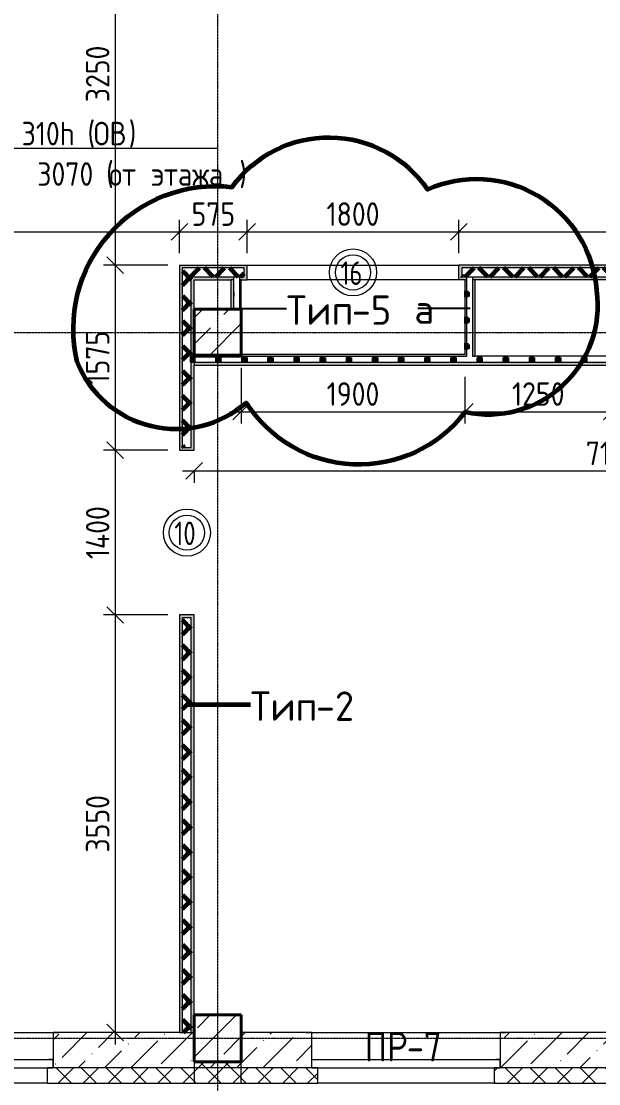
# Model space of a CAD drawing. Header units: millimetres. Extents: x -60946 to 138510, y -262288 to 24501.
# Drawn here: x -10862 to -5951, y -206008 to -196976 of the extents above; entities that cross this region are included whole.
import ezdxf

# ---------------------------------------------------------------- set-up
doc = ezdxf.new("R2010")
doc.units = ezdxf.units.MM
doc.linetypes.add('ADSK_Линия сетки', pattern=[25, 20, -2.5, 0, -2.5])
for name, color, linetype, lineweight in [('2)Тип-2', 3, 'Continuous', 60), ('2)Тип-5', 1, 'Continuous', 60), ('_ Окна', 7, 'Continuous', 18), ('Марки', 7, 'Continuous', 20), ('Марки дверей', 7, 'Continuous', 20), ('Несущие колонны', 7, 'Continuous', 18), ('Окна', 7, 'Continuous', 9), ('Оси', 7, 'Continuous', 9), ('Размеры', 7, 'Continuous', 9), ('Стены внутренние', 7, 'Continuous', 18), ('Стены наружные', 7, 'Continuous', 18), ('Стены штриховка', 7, 'Continuous', 9)]:
    doc.layers.add(name, color=color, linetype=linetype, lineweight=lineweight)
doc.styles.add('GOST Common_2', font='', dxfattribs={"width": 0.9, "height": 250})
doc.styles.add('GOST Common_3', font='', dxfattribs={"width": 0.9, "height": 200})
doc.styles.add('GOST Common_4', font='', dxfattribs={"height": 250})
doc.styles.add('GOST Common_B', font='', dxfattribs={"width": 0.8, "height": 200})
doc.styles.get('GOST Common_2').set_extended_font_data('GOST Common')
doc.styles.get('GOST Common_3').set_extended_font_data('GOST Common')
doc.styles.get('GOST Common_4').set_extended_font_data('GOST Common')
doc.styles.get('GOST Common_B').set_extended_font_data('GOST Common', bold=True)
doc.dimstyles.new('ADSK_Основной_2_0_2', dxfattribs={"dimscale": 304.8, "dimtxt": 201.142999, "dimasz": 0.463911, "dimexe": 0.328084, "dimexo": 0.328084, "dimgap": 0.164042, "dimtad": 1, "dimdec": 3, "dimrnd": 0.001, "dimdsep": 46, "dimtxsty": 'GOST Common_3', "dimblk1": 'OBLIQUE', "dimblk2": 'OBLIQUE', "dimsah": 1, "dimcen": 0.09, "dimdle": 0.328084, "dimazin": 2, "dimtfac": 1, "dimtdec": 4, "dimtix": 1, "dimtmove": 0, "dimatfit": 3, "dimfxl": 1, "dimtvp": 1, "dimtolj": 1, "dimtzin": 0, "dimlwd": 20, "dimlwe": 20, "dimarcsym": 2})
pattern_1 = [(45, (9.36, -198628.46), (-224.506, 224.506), []), (45, (233.87, -198628.46), (-224.506, 224.506), [396.875, -79.375, 3.353, -76.022])]
pattern_2 = [(45, (9.36, -198628.46), (-106.066, 106.066), []), (135, (9.36, -198628.46), (-106.066, -106.066), [])]
pattern_3 = [(0, (9.36, -198628.46), (111.125, 111.125), [55.562, -166.688]), (90, (37.14, -198656.24), (-111.125, 111.125), [55.562, -166.688])]

# ---------------------------------------------------------------- blocks, each defined once
blk = doc.blocks.new('ADSK_КолоннаЖБ_Прямоугольная - 400x400 мм-1807142-Кладочный план 4-го этажа')
at = {"layer": 'Несущие колонны', "lineweight": 40}
for p, q in [((-200, 200), (200, 200)), ((-200, -200), (-200, 200)), ((200, 200), (200, -200)), ((200, -200), (-200, -200))]:
    blk.add_line(p, q, dxfattribs=at)
blk = doc.blocks.new('ОКНО L03 _2СТ_RS - ОК-5_1600х2000h-3556607-Кладочный план 4-го этажа')
at = {"layer": '_ Окна'}
for p, q in [((-838.1, -79), (761.9, -79)), ((-838.1, -149), (-838.1, -79)), ((-838.1, -79), (-803.1, -79)), ((-818.1, -79), (-38.1, -79)), ((-38.1, -79), (741.9, -79)), ((761.9, -79), (726.9, -79)), ((761.9, -149), (761.9, -79)), ((-838.1, -149), (761.9, -149)), ((-838.1, -149), (-833.1, -149)), ((-818.1, -149), (-38.1, -149)), ((-38.1, -149), (741.9, -149)), ((761.9, -149), (756.9, -149))]:
    blk.add_line(p, q, dxfattribs=at)
at = {"layer": 'Окна'}
blk.add_line((-888.1, 150), (811.9, 150), dxfattribs=at)
blk = doc.blocks.new('_Oblique')
at = {"color": 0, "linetype": 'ByBlock', "lineweight": -2}
blk.add_line((-0.5, -0.5), (0.5, 0.5), dxfattribs=at)
blk = doc.blocks.new('*D6167')
at = {"layer": 'Defpoints', "color": 0, "transparency": 16777216}
for p in [(-13015.6, -198665.4), (-9515.6, -198765.3), (-9515.6, -199048.5)]:
    blk.add_point(p, dxfattribs=at)
at = {"layer": 'Размеры', "color": 0, "lineweight": 20, "transparency": 16777216}
for p, q in [((-9515.6, -198948.5), (-9515.6, -198665.3)), ((-13115.6, -198765.3), (-9415.6, -198765.3)), ((-13015.6, -198765.4), (-13015.6, -198865.3))]:
    blk.add_line(p, q, dxfattribs=at)
at = {"layer": 'Размеры', "color": 0, "lineweight": 20, "transparency": 16777216, "xscale": 141.4, "yscale": 141.4, "zscale": 141.4, "rotation": 180}
blk.add_blockref('_Oblique', (-13015.6, -198765.3), dxfattribs=at)
at = {"layer": 'Размеры', "color": 0, "lineweight": 20, "transparency": 16777216, "xscale": 141.4, "yscale": 141.4, "zscale": 141.4}
blk.add_blockref('_Oblique', (-9515.6, -198765.3), dxfattribs=at)
at = {"layer": 'Размеры', "color": 0, "lineweight": 9, "transparency": 16777216, "insert": (-11265.6, -198615.3), "char_height": 200, "width": 605.475, "attachment_point": 5, "style": 'GOST Common_3'}
blk.add_mtext('\\A1;3500', dxfattribs=at)
blk = doc.blocks.new('*D6168')
at = {"layer": 'Defpoints', "color": 0, "transparency": 16777216}
for p in [(-8940.6, -198765.3), (-9515.6, -199048.5), (-8940.6, -199048.5)]:
    blk.add_point(p, dxfattribs=at)
at = {"layer": 'Размеры', "color": 0, "lineweight": 20, "transparency": 16777216}
for p, q in [((-9515.6, -198948.5), (-9515.6, -198665.3)), ((-8940.6, -198948.5), (-8940.6, -198665.3)), ((-9615.6, -198765.3), (-8840.6, -198765.3))]:
    blk.add_line(p, q, dxfattribs=at)
at = {"layer": 'Размеры', "color": 0, "lineweight": 20, "transparency": 16777216, "xscale": 141.4, "yscale": 141.4, "zscale": 141.4, "rotation": 180}
blk.add_blockref('_Oblique', (-9515.6, -198765.3), dxfattribs=at)
at = {"layer": 'Размеры', "color": 0, "lineweight": 20, "transparency": 16777216, "xscale": 141.4, "yscale": 141.4, "zscale": 141.4}
blk.add_blockref('_Oblique', (-8940.6, -198765.3), dxfattribs=at)
at = {"layer": 'Размеры', "color": 0, "lineweight": 9, "transparency": 16777216, "insert": (-9228.1, -198615.3), "char_height": 200, "width": 454.106, "attachment_point": 5, "style": 'GOST Common_3'}
blk.add_mtext('\\A1;575', dxfattribs=at)
blk = doc.blocks.new('*D6169')
at = {"layer": 'Defpoints', "color": 0, "transparency": 16777216}
for p in [(-7140.6, -198765.3), (-8940.6, -199048.5), (-7140.6, -199048.5)]:
    blk.add_point(p, dxfattribs=at)
at = {"layer": 'Размеры', "color": 0, "lineweight": 20, "transparency": 16777216}
for p, q in [((-8940.6, -198948.5), (-8940.6, -198665.3)), ((-7140.6, -198948.5), (-7140.6, -198665.3)), ((-9040.6, -198765.3), (-7040.6, -198765.3))]:
    blk.add_line(p, q, dxfattribs=at)
at = {"layer": 'Размеры', "color": 0, "lineweight": 20, "transparency": 16777216, "xscale": 141.4, "yscale": 141.4, "zscale": 141.4, "rotation": 180}
blk.add_blockref('_Oblique', (-8940.6, -198765.3), dxfattribs=at)
at = {"layer": 'Размеры', "color": 0, "lineweight": 20, "transparency": 16777216, "xscale": 141.4, "yscale": 141.4, "zscale": 141.4}
blk.add_blockref('_Oblique', (-7140.6, -198765.3), dxfattribs=at)
at = {"layer": 'Размеры', "color": 0, "lineweight": 9, "transparency": 16777216, "insert": (-8040.6, -198615.3), "char_height": 200, "width": 560.473, "attachment_point": 5, "style": 'GOST Common_3'}
blk.add_mtext('\\A1;1800', dxfattribs=at)
blk = doc.blocks.new('*D6170')
at = {"layer": 'Defpoints', "color": 0, "transparency": 16777216}
for p in [(-2165.6, -198765.3), (-7140.6, -199048.5), (-2165.6, -199048.5)]:
    blk.add_point(p, dxfattribs=at)
at = {"layer": 'Размеры', "color": 0, "lineweight": 20, "transparency": 16777216}
for p, q in [((-7140.6, -198948.5), (-7140.6, -198665.3)), ((-2165.6, -198948.5), (-2165.6, -198665.3)), ((-7240.6, -198765.3), (-2065.6, -198765.3))]:
    blk.add_line(p, q, dxfattribs=at)
at = {"layer": 'Размеры', "color": 0, "lineweight": 20, "transparency": 16777216, "xscale": 141.4, "yscale": 141.4, "zscale": 141.4, "rotation": 180}
blk.add_blockref('_Oblique', (-7140.6, -198765.3), dxfattribs=at)
at = {"layer": 'Размеры', "color": 0, "lineweight": 20, "transparency": 16777216, "xscale": 141.4, "yscale": 141.4, "zscale": 141.4}
blk.add_blockref('_Oblique', (-2165.6, -198765.3), dxfattribs=at)
at = {"layer": 'Размеры', "color": 0, "lineweight": 9, "transparency": 16777216, "insert": (-4653.1, -198615.3), "char_height": 200, "width": 625.93, "attachment_point": 5, "style": 'GOST Common_3'}
blk.add_mtext('\\A1;4975', dxfattribs=at)
blk = doc.blocks.new('*D6192')
at = {"layer": 'Defpoints', "color": 0, "transparency": 16777216}
for p in [(-9765.6, -195798.5), (-10061.9, -199048.5), (-9515.6, -199048.5)]:
    blk.add_point(p, dxfattribs=at)
at = {"layer": 'Размеры', "color": 0, "lineweight": 20, "transparency": 16777216}
for p, q in [((-10061.9, -195698.5), (-10061.9, -199148.5)), ((-9865.6, -195798.5), (-10161.9, -195798.5)), ((-9615.6, -199048.5), (-10161.9, -199048.5))]:
    blk.add_line(p, q, dxfattribs=at)
at = {"layer": 'Размеры', "color": 0, "lineweight": 20, "transparency": 16777216, "xscale": 141.4, "yscale": 141.4, "zscale": 141.4}
for p, rotation in [((-10061.9, -195798.5), 90), ((-10061.9, -199048.5), 270)]:
    blk.add_blockref('_Oblique', p, dxfattribs=dict(at, rotation=rotation))
at = {"layer": 'Размеры', "color": 0, "lineweight": 9, "transparency": 16777216, "insert": (-10211.9, -197423.5), "char_height": 200, "width": 605.475, "attachment_point": 5, "rotation": 90, "style": 'GOST Common_3'}
blk.add_mtext('\\A1;3250', dxfattribs=at)
blk = doc.blocks.new('*D6193')
at = {"layer": 'Defpoints', "color": 0, "transparency": 16777216}
for p in [(-9515.6, -199048.5), (-10061.9, -200623.5), (-9515.6, -200623.5)]:
    blk.add_point(p, dxfattribs=at)
at = {"layer": 'Размеры', "color": 0, "lineweight": 20, "transparency": 16777216}
for p, q in [((-10061.9, -198948.5), (-10061.9, -200723.5)), ((-9615.6, -199048.5), (-10161.9, -199048.5)), ((-9615.6, -200623.5), (-10161.9, -200623.5))]:
    blk.add_line(p, q, dxfattribs=at)
at = {"layer": 'Размеры', "color": 0, "lineweight": 20, "transparency": 16777216, "xscale": 141.4, "yscale": 141.4, "zscale": 141.4}
for p, rotation in [((-10061.9, -199048.5), 90), ((-10061.9, -200623.5), 270)]:
    blk.add_blockref('_Oblique', p, dxfattribs=dict(at, rotation=rotation))
at = {"layer": 'Размеры', "color": 0, "lineweight": 9, "transparency": 16777216, "insert": (-10211.9, -199836), "char_height": 200, "width": 560.473, "attachment_point": 5, "rotation": 90, "style": 'GOST Common_3'}
blk.add_mtext('\\A1;1575', dxfattribs=at)
blk = doc.blocks.new('*D6194')
at = {"layer": 'Defpoints', "color": 0, "transparency": 16777216}
for p in [(-9515.6, -200623.5), (-10061.9, -202023.5), (-9515.6, -202023.5)]:
    blk.add_point(p, dxfattribs=at)
at = {"layer": 'Размеры', "color": 0, "lineweight": 20, "transparency": 16777216}
for p, q in [((-10061.9, -200523.5), (-10061.9, -202123.5)), ((-9615.6, -200623.5), (-10161.9, -200623.5)), ((-9615.6, -202023.5), (-10161.9, -202023.5))]:
    blk.add_line(p, q, dxfattribs=at)
at = {"layer": 'Размеры', "color": 0, "lineweight": 20, "transparency": 16777216, "xscale": 141.4, "yscale": 141.4, "zscale": 141.4}
for p, rotation in [((-10061.9, -200623.5), 90), ((-10061.9, -202023.5), 270)]:
    blk.add_blockref('_Oblique', p, dxfattribs=dict(at, rotation=rotation))
at = {"layer": 'Размеры', "color": 0, "lineweight": 9, "transparency": 16777216, "insert": (-10211.9, -201323.5), "char_height": 200, "width": 580.928, "attachment_point": 5, "rotation": 90, "style": 'GOST Common_3'}
blk.add_mtext('\\A1;1400', dxfattribs=at)
blk = doc.blocks.new('*D6195')
at = {"layer": 'Defpoints', "color": 0, "transparency": 16777216}
for p in [(-9515.6, -202023.5), (-10061.9, -205573.5), (-9962, -205573.5)]:
    blk.add_point(p, dxfattribs=at)
at = {"layer": 'Размеры', "color": 0, "lineweight": 20, "transparency": 16777216}
for p, q in [((-10061.9, -201923.5), (-10061.9, -205673.5)), ((-9615.6, -202023.5), (-10161.9, -202023.5)), ((-10062, -205573.5), (-10161.9, -205573.5))]:
    blk.add_line(p, q, dxfattribs=at)
at = {"layer": 'Размеры', "color": 0, "lineweight": 20, "transparency": 16777216, "xscale": 141.4, "yscale": 141.4, "zscale": 141.4}
for p, rotation in [((-10061.9, -202023.5), 90), ((-10061.9, -205573.5), 270)]:
    blk.add_blockref('_Oblique', p, dxfattribs=dict(at, rotation=rotation))
at = {"layer": 'Размеры', "color": 0, "lineweight": 9, "transparency": 16777216, "insert": (-10211.9, -203798.5), "char_height": 200, "width": 605.475, "attachment_point": 5, "rotation": 90, "style": 'GOST Common_3'}
blk.add_mtext('\\A1;3550', dxfattribs=at)
blk = doc.blocks.new('*D6201')
at = {"layer": 'Defpoints', "color": 0, "transparency": 16777216}
for p in [(-2290.6, -199898.5), (-9390.6, -200698.7), (-2290.6, -200798.7)]:
    blk.add_point(p, dxfattribs=at)
at = {"layer": 'Размеры', "color": 0, "lineweight": 20, "transparency": 16777216}
for p, q in [((-2290.6, -199998.5), (-2290.6, -200898.7)), ((-9490.6, -200798.7), (-2190.6, -200798.7)), ((-9390.6, -200798.7), (-9390.6, -200898.7))]:
    blk.add_line(p, q, dxfattribs=at)
at = {"layer": 'Размеры', "color": 0, "lineweight": 20, "transparency": 16777216, "xscale": 141.4, "yscale": 141.4, "zscale": 141.4, "rotation": 180}
blk.add_blockref('_Oblique', (-9390.6, -200798.7), dxfattribs=at)
at = {"layer": 'Размеры', "color": 0, "lineweight": 20, "transparency": 16777216, "xscale": 141.4, "yscale": 141.4, "zscale": 141.4}
blk.add_blockref('_Oblique', (-2290.6, -200798.7), dxfattribs=at)
at = {"layer": 'Размеры', "color": 0, "lineweight": 9, "transparency": 16777216, "insert": (-5840.6, -200648.7), "char_height": 200, "width": 560.473, "attachment_point": 5, "style": 'GOST Common_3'}
blk.add_mtext('\\A1;7100', dxfattribs=at)
blk = doc.blocks.new('*D6204')
at = {"layer": 'Defpoints', "color": 0, "transparency": 16777216}
for p in [(-8990.6, -199823.5), (-7090.6, -199898.5), (-7090.6, -200295)]:
    blk.add_point(p, dxfattribs=at)
at = {"layer": 'Размеры', "color": 0, "lineweight": 20, "transparency": 16777216}
for p, q in [((-8990.6, -199923.5), (-8990.6, -200395)), ((-7090.6, -199998.5), (-7090.6, -200395)), ((-9090.6, -200295), (-6990.6, -200295))]:
    blk.add_line(p, q, dxfattribs=at)
at = {"layer": 'Размеры', "color": 0, "lineweight": 20, "transparency": 16777216, "xscale": 141.4, "yscale": 141.4, "zscale": 141.4, "rotation": 180}
blk.add_blockref('_Oblique', (-8990.6, -200295), dxfattribs=at)
at = {"layer": 'Размеры', "color": 0, "lineweight": 20, "transparency": 16777216, "xscale": 141.4, "yscale": 141.4, "zscale": 141.4}
blk.add_blockref('_Oblique', (-7090.6, -200295), dxfattribs=at)
at = {"layer": 'Размеры', "color": 0, "lineweight": 9, "transparency": 16777216, "insert": (-8040.6, -200145), "char_height": 200, "width": 560.473, "attachment_point": 5, "style": 'GOST Common_3'}
blk.add_mtext('\\A1;1900', dxfattribs=at)
blk = doc.blocks.new('*D6205')
at = {"layer": 'Defpoints', "color": 0, "transparency": 16777216}
for p in [(-5840.6, -199823.5), (-7090.6, -199898.5), (-5840.6, -200295)]:
    blk.add_point(p, dxfattribs=at)
at = {"layer": 'Размеры', "color": 0, "lineweight": 20, "transparency": 16777216}
for p, q in [((-5840.6, -199923.5), (-5840.6, -200395)), ((-7090.6, -199998.5), (-7090.6, -200395)), ((-7190.6, -200295), (-5740.6, -200295))]:
    blk.add_line(p, q, dxfattribs=at)
at = {"layer": 'Размеры', "color": 0, "lineweight": 20, "transparency": 16777216, "xscale": 141.4, "yscale": 141.4, "zscale": 141.4, "rotation": 180}
blk.add_blockref('_Oblique', (-7090.6, -200295), dxfattribs=at)
at = {"layer": 'Размеры', "color": 0, "lineweight": 20, "transparency": 16777216, "xscale": 141.4, "yscale": 141.4, "zscale": 141.4}
blk.add_blockref('_Oblique', (-5840.6, -200295), dxfattribs=at)
at = {"layer": 'Размеры', "color": 0, "lineweight": 9, "transparency": 16777216, "insert": (-6465.6, -200145), "char_height": 200, "width": 560.473, "attachment_point": 5, "style": 'GOST Common_3'}
blk.add_mtext('\\A1;1250', dxfattribs=at)
blk = doc.blocks.new('М_двери1 - Марка экземпляра 2-3719212-Кладочный план 4-го этажа')
at = {"layer": 'Марки дверей'}
for radius in [2, 1.5]:
    blk.add_circle((0, 0), radius, dxfattribs=at)
blk = doc.blocks.new('ADSK_Марка_Отверстие - Полная марка_Отметка от этажа-157318-Кладочный план 4-го этажа')
at = {"layer": 'Марки'}
blk.add_line((0, 0), (28, 0), dxfattribs=at)

msp = doc.modelspace()

# ---------------------------------------------------------------- hatches: boundary and pattern name
at = {"layer": '2)Тип-2'}
for points in [[(-9515.6385, -199808.4914), (-9490.6385, -199808.4914), (-9490.6385, -199048.4914), (-9515.6385, -199048.4914), (-9515.6385, -199325.9056)], [(-9415.6385, -199808.4914), (-9390.6385, -199808.4914), (-9390.6385, -199148.4914), (-9415.6385, -199148.4914), (-9415.6385, -199325.9056)]]:
    msp.add_hatch(color=256, dxfattribs=at).paths.add_polyline_path(points)
h = msp.add_hatch(color=256, dxfattribs=at)
h.paths.add_polyline_path([(2609.3615, -199073.4914), (2609.3615, -199048.4914), (1834.3615, -199048.4914), (1834.3615, -199073.4914), (2470.1624, -199073.4914)])
h.paths.add_polyline_path([(-9490.6385, -199073.4914), (-8965.6385, -199073.4914), (-8965.6385, -199048.4914), (-9490.6385, -199048.4914)])
h.paths.add_polyline_path([(-2190.6385, -199073.4914), (-2190.6385, -199048.4914), (-7115.6385, -199048.4914), (-7115.6385, -199073.4914), (-3305.1281, -199073.4914)])
h.paths.add_polyline_path([(584.3615, -199073.4914), (584.3615, -199048.4914), (-740.6385, -199048.4914), (-740.6385, -199073.4914), (-4.9621, -199073.4914)])
h = msp.add_hatch(dxfattribs=at)
h.set_pattern_fill('FP_4', color=256, style=0, pattern_type=2)
h.set_pattern_definition(pattern_2)
h.paths.add_polyline_path([(-9415.6385, -199823.4914), (-9415.6385, -199073.4914), (-9490.6385, -199073.4914), (-9490.6385, -199823.4914)])
h = msp.add_hatch(dxfattribs=at)
h.set_pattern_fill('FP_4', color=256, style=0, pattern_type=2)
h.set_pattern_definition(pattern_2)
h.paths.add_polyline_path([(2634.3615, -199148.4914), (2634.3615, -199073.4914), (1834.3615, -199073.4914), (1834.3615, -199148.4914), (2609.3615, -199148.4914)])
h.paths.add_polyline_path([(-9415.6385, -199148.4914), (-8965.6385, -199148.4914), (-8965.6385, -199073.4914), (-9415.6385, -199073.4914)])
h.paths.add_polyline_path([(-7025.6385, -199148.4914), (-2190.6385, -199148.4914), (-2190.6385, -199073.4914), (-7115.6385, -199073.4914), (-7115.6385, -199148.4914), (-7075.6385, -199148.4914)])
h.paths.add_polyline_path([(584.3615, -199148.4914), (584.3615, -199073.4914), (-740.6385, -199073.4914), (-740.6385, -199148.4914), (459.3615, -199148.4914)])
h = msp.add_hatch(color=256, dxfattribs=at)
h.paths.add_polyline_path([(-2165.6385, -199173.4914), (-2165.6385, -199048.4914), (-2190.6385, -199048.4914), (-2190.6385, -199148.4914), (-2315.6385, -199148.4914), (-2315.6385, -199173.4914), (-2290.6385, -199173.4914)])
h.paths.add_polyline_path([(2609.3615, -199173.4914), (2609.3615, -199148.4914), (2009.3615, -199148.4914), (2009.3615, -199173.4914), (2470.1624, -199173.4914)])
h.paths.add_polyline_path([(-3305.1281, -199173.4914), (-2365.6385, -199173.4914), (-2365.6385, -199148.4914), (-4115.6385, -199148.4914), (-4115.6385, -199173.4914), (-4090.6385, -199173.4914)])
h.paths.add_polyline_path([(-565.6385, -199173.4914), (409.3615, -199173.4914), (409.3615, -199148.4914), (-565.6385, -199148.4914)])
h.paths.add_polyline_path([(-765.6385, -199173.4914), (-615.6385, -199173.4914), (-615.6385, -199148.4914), (-740.6385, -199148.4914), (-740.6385, -199048.4914), (-765.6385, -199048.4914)])
h.paths.add_polyline_path([(1959.3615, -199173.4914), (1959.3615, -199148.4914), (1834.3615, -199148.4914), (1834.3615, -199048.4914), (1809.3615, -199048.4914), (1809.3615, -199173.4914), (1934.3615, -199173.4914)])
h.paths.add_polyline_path([(484.3615, -199173.4914), (609.3615, -199173.4914), (609.3615, -199048.4914), (584.3615, -199048.4914), (584.3615, -199148.4914), (459.3615, -199148.4914), (459.3615, -199173.4914)])
h.paths.add_polyline_path([(-5815.6385, -199173.4914), (-5815.6385, -199148.4914), (-7025.6385, -199148.4914), (-7025.6385, -199173.4914), (-5840.6385, -199173.4914)])
h.paths.add_polyline_path([(-7075.6385, -199173.4914), (-7075.6385, -199148.4914), (-7115.6385, -199148.4914), (-7115.6385, -199048.4914), (-7140.6385, -199048.4914), (-7140.6385, -199173.4914), (-7090.6385, -199173.4914)])
h.paths.add_polyline_path([(-4165.6385, -199173.4914), (-4165.6385, -199148.4914), (-5765.6385, -199148.4914), (-5765.6385, -199173.4914), (-4955.211, -199173.4914)])
h.paths.add_polyline_path([(-8990.6385, -199173.4914), (-8940.6385, -199173.4914), (-8940.6385, -199048.4914), (-8965.6385, -199048.4914), (-8965.6385, -199148.4914), (-9005.6385, -199148.4914), (-9005.6385, -199173.4914)])
h.paths.add_polyline_path([(-9055.6385, -199173.4914), (-9055.6385, -199148.4914), (-9390.6385, -199148.4914), (-9390.6385, -199173.4914), (-9080.6385, -199173.4914)])
h = msp.add_hatch(color=256, dxfattribs=at)
h.paths.add_polyline_path([(-9490.6385, -205573.4914), (-9490.6385, -202048.4914), (-9515.6385, -202048.4914), (-9515.6385, -205573.4914)])
h.paths.add_polyline_path([(-9515.6385, -200598.4914), (-9490.6385, -200598.4914), (-9490.6385, -199808.4914), (-9515.6385, -199808.4914), (-9515.6385, -199823.4914)])
h = msp.add_hatch(color=256, dxfattribs=at)
h.paths.add_polyline_path([(-9390.6385, -205573.4914), (-9390.6385, -202023.4914), (-9515.6385, -202023.4914), (-9515.6385, -202048.4914), (-9415.6385, -202048.4914), (-9415.6385, -205573.4914)])
h.paths.add_polyline_path([(-9390.6385, -200623.4914), (-9390.6385, -199873.4914), (-9415.6385, -199873.4914), (-9415.6385, -200598.4914), (-9515.6385, -200598.4914), (-9515.6385, -200623.4914)])
h = msp.add_hatch(dxfattribs=at)
h.set_pattern_fill('FP_4', color=256, style=0, pattern_type=2)
h.set_pattern_definition(pattern_2)
h.paths.add_polyline_path([(-9415.6385, -205573.4914), (-9415.6385, -202048.4914), (-9490.6385, -202048.4914), (-9490.6385, -205573.4914)])
h.paths.add_polyline_path([(-9490.6385, -200598.4914), (-9415.6385, -200598.4914), (-9415.6385, -199823.4914), (-9490.6385, -199823.4914)])
at = {"layer": '2)Тип-5', "true_color": 0xd50000}
h = msp.add_hatch(dxfattribs=at)
h.set_pattern_fill('FP_7', color=12, style=0, pattern_type=2)
h.set_pattern_definition(pattern_3)
h.paths.add_polyline_path([(-9005.6385, -199423.4914), (-9005.6385, -199148.4914), (-9055.6385, -199148.4914), (-9055.6385, -199423.4914)])
h = msp.add_hatch(dxfattribs=at)
h.set_pattern_fill('FP_7', color=12, style=0, pattern_type=2)
h.set_pattern_definition(pattern_3)
h.paths.add_polyline_path([(-7025.6385, -199823.4914), (-7025.6385, -199148.4914), (-7075.6385, -199148.4914), (-7075.6385, -199823.4914)])
for points in [[(-9080.6385, -199423.4914), (-9055.6385, -199423.4914), (-9055.6385, -199173.4914), (-9080.6385, -199173.4914), (-9080.6385, -199325.9056)], [(-9005.6385, -199423.4914), (-8990.6385, -199423.4914), (-8990.6385, -199173.4914), (-9005.6385, -199173.4914), (-9005.6385, -199325.9056)], [(-7075.6385, -199823.4914), (-7075.6385, -199173.4914), (-7090.6385, -199173.4914), (-7090.6385, -199823.4914)], [(-7000.6385, -199823.4914), (-7000.6385, -199173.4914), (-7025.6385, -199173.4914), (-7025.6385, -199823.4914)], [(-9390.6385, -199823.4914), (-7090.6385, -199823.4914), (-7090.6385, -199808.4914), (-9415.6385, -199808.4914), (-9415.6385, -199823.4914)], [(-8255.377, -199898.4914), (-7090.6385, -199898.4914), (-7090.6385, -199873.4914), (-9390.6385, -199873.4914), (-9390.6385, -199898.4914)], [(-3465.6385, -199898.4914), (-3465.6385, -199873.4914), (-7090.6385, -199873.4914), (-7090.6385, -199898.4914), (-4955.211, -199898.4914)]]:
    msp.add_hatch(color=12, dxfattribs=at).paths.add_polyline_path(points)
h = msp.add_hatch(dxfattribs=at)
h.set_pattern_fill('FP_7', color=12, style=0, pattern_type=2)
h.set_pattern_definition(pattern_3)
h.paths.add_polyline_path([(-7075.6385, -199873.4914), (-7075.6385, -199823.4914), (-9415.6385, -199823.4914), (-9415.6385, -199873.4914), (-7090.6385, -199873.4914)])
h = msp.add_hatch(dxfattribs=at)
h.set_pattern_fill('FP_7', color=12, style=0, pattern_type=2)
h.set_pattern_definition(pattern_3)
h.paths.add_polyline_path([(-7075.6385, -199873.4914), (-3465.6385, -199873.4914), (-3465.6385, -199823.4914), (-7075.6385, -199823.4914)])
at = {"layer": 'Несущие колонны', "lineweight": 9}
h = msp.add_hatch(dxfattribs=at)
h.set_pattern_fill('FP_1', color=256, style=0, pattern_type=2)
h.set_pattern_definition(pattern_1)
h.paths.add_polyline_path([(-9390.6385, -199823.4914), (-8990.6385, -199823.4914), (-8990.6385, -199423.4914), (-9390.6385, -199423.4914)])
h = msp.add_hatch(dxfattribs=at)
h.set_pattern_fill('FP_1', color=256, style=0, pattern_type=2)
h.set_pattern_definition(pattern_1)
h.paths.add_polyline_path([(-8990.6385, -205823.4914), (-8990.6385, -205423.4914), (-9390.6385, -205423.4914), (-9390.6385, -205823.4914)])
at = {"layer": 'Стены внутренние', "lineweight": 9}
h = msp.add_hatch(dxfattribs=at)
h.set_pattern_fill('FP_2', color=256, style=0, pattern_type=2)
h.set_pattern_definition([(45, (9.36, -198628.46), (84.1895, 308.696), [396.875, -79.375, 3.353, -76.022])])
h.paths.add_polyline_path([(-3390.6385, -205873.4914), (-3390.6385, -205573.4914), (-3990.6385, -205573.4914), (-3990.6385, -205872.4914), (-4040.6385, -205873.4914)])
h.paths.add_polyline_path([(-5540.6385, -205873.4914), (-5540.6385, -205872.4914), (-5590.6385, -205872.4914), (-5590.6385, -205573.4914), (-6790.6385, -205573.4914), (-6790.6385, -205872.4914), (-6605.294, -205873.4914)])
h.paths.add_polyline_path([(-14030.6674, -205873.4914), (-12190.6385, -205872.4914), (-12190.6385, -205573.4914), (-14390.6385, -205573.4914), (-14390.6385, -205872.4914), (-14440.6385, -205873.4914)])
h.paths.add_polyline_path([(-9905.46, -205873.4914), (-8390.6385, -205872.4914), (-8390.6385, -205573.4914), (-8990.6385, -205573.4914), (-8990.6385, -205823.4914), (-9390.6385, -205823.4914), (-9390.6385, -205573.4914), (-10590.6385, -205573.4914), (-10590.6385, -205872.4914), (-10640.6385, -205873.4914)])
h.paths.add_polyline_path([(-19390.6385, -205873.4914), (-18790.6385, -205872.4914), (-18790.6385, -205573.4914), (-19390.6385, -205573.4914), (-19390.6385, -205823.4914)])
h.paths.add_polyline_path([(-15940.6385, -205873.4914), (-15940.6385, -205872.4914), (-15990.6385, -205872.4914), (-15990.6385, -205573.4914), (-17190.6385, -205573.4914), (-17190.6385, -205872.4914), (-16505.7919, -205873.4914)])
at = {"layer": 'Стены наружные', "lineweight": 9}
h = msp.add_hatch(dxfattribs=at)
h.set_pattern_fill('FP_4', color=256, style=0, pattern_type=2)
h.set_pattern_definition(pattern_2)
h.paths.add_polyline_path([(-9390.6385, -206003.4914), (-8990.6385, -206003.4914), (-8990.6385, -205823.4914), (-9390.6385, -205823.4914)])
h = msp.add_hatch(dxfattribs=at)
h.set_pattern_fill('FP_4', color=256, style=0, pattern_type=2)
h.set_pattern_definition(pattern_2)
h.paths.add_polyline_path([(-3390.6385, -206003.4914), (-3390.6385, -205873.4914), (-4040.6385, -205873.4914), (-4040.6385, -206003.4914)])
h.paths.add_polyline_path([(-17240.6385, -206003.4914), (-15940.6385, -206003.4914), (-15940.6385, -205873.4914), (-17240.6385, -205873.4914)])
h.paths.add_polyline_path([(-19390.6385, -206003.4914), (-18740.6385, -206003.4914), (-18740.6385, -205873.4914), (-19390.6385, -205873.4914)])
h.paths.add_polyline_path([(-6605.294, -206003.4914), (-5540.6385, -206003.4914), (-5540.6385, -205873.4914), (-6840.6385, -205873.4914), (-6840.6385, -206003.4914)])
h.paths.add_polyline_path([(-14440.6385, -206003.4914), (-12140.6385, -206003.4914), (-12140.6385, -205873.4914), (-14440.6385, -205873.4914)])
h.paths.add_polyline_path([(-9905.46, -206003.4914), (-8340.6385, -206003.4914), (-8340.6385, -205873.4914), (-10640.6385, -205873.4914), (-10640.6385, -206003.4914)])

# ---------------------------------------------------------------- linework, layer by layer
at = {"layer": '2)Тип-2'}
msp.add_line((-9453.1385, -202784.2069), (-8912.4811, -202784.2069), dxfattribs=at)
at = {"layer": '2)Тип-5', "lineweight": 25}
for p, q in [((-9035.6385, -199417.5969), (-8606.6983, -199417.5969)), ((-7045.6385, -199417.4339), (-7488.6983, -199417.4339))]:
    msp.add_line(p, q, dxfattribs=at)
at = {"layer": '2)Тип-5', "color": 1}
msp.add_lwpolyline([(-10384.8624, -199872.3667, -0.52056705), (-9069.5085, -198385.1998, -0.52056705), (-7408.2032, -198405.7137, -0.52056705), (-5970.286, -199264.7597, -0.52056705), (-7087.386, -200300.1329, -0.52056705), (-8948.1319, -200218.4848, -0.52056705)], format="xyb", close=True, dxfattribs=at)
at = {"layer": 'Несущие колонны', "lineweight": 9}
for p, q in [((-8990.6385, -199423.4914), (-9390.6385, -199423.4914)), ((-9390.6385, -199423.4914), (-9390.6385, -199823.4914)), ((-8990.6385, -199823.4914), (-8990.6385, -199423.4914)), ((-9390.6385, -199823.4914), (-8990.6385, -199823.4914)), ((-8990.6385, -205423.4914), (-9390.6385, -205423.4914)), ((-9390.6385, -205423.4914), (-9390.6385, -205573.4914)), ((-8990.6385, -205573.4914), (-8990.6385, -205423.4914)), ((-9390.6385, -205573.4914), (-9390.6385, -205823.4914)), ((-8990.6385, -205823.4914), (-8990.6385, -205573.4914)), ((-9390.6385, -205823.4914), (-8990.6385, -205823.4914))]:
    msp.add_line(p, q, dxfattribs=at)
at = {"layer": 'Оси', "linetype": 'ADSK_Линия сетки', "lineweight": 5}
for p, q in [((-9190.6385, -209602.3427), (-9190.6385, -174127.5463)), ((62563.3938, -199623.4914), (-25230.7352, -199623.4914)), ((62563.3938, -205623.4914), (-25230.7352, -205623.4914))]:
    msp.add_line(p, q, dxfattribs=at)
at = {"layer": 'Стены внутренние', "lineweight": 5}
for p, q in [((-9515.6385, -199048.4914), (-9515.6385, -200623.4914)), ((-9515.6385, -199048.4914), (-8940.6385, -199048.4914)), ((-8940.6385, -199048.4914), (-7140.6385, -199048.4914)), ((-8940.6385, -199173.4914), (-8940.6385, -199048.4914)), ((-2165.6385, -199048.4914), (-7140.6385, -199048.4914)), ((-7140.6385, -199173.4914), (-7140.6385, -199048.4914)), ((-9390.6385, -199808.4914), (-9390.6385, -199173.4914)), ((-9390.6385, -199173.4914), (-9080.6385, -199173.4914)), ((-9080.6385, -199173.4914), (-9080.6385, -199423.4914)), ((-8990.6385, -199173.4914), (-8940.6385, -199173.4914)), ((-8990.6385, -199423.4914), (-8990.6385, -199173.4914)), ((-7140.6385, -199173.4914), (-8940.6385, -199173.4914)), ((-7090.6385, -199173.4914), (-7140.6385, -199173.4914)), ((-7090.6385, -199173.4914), (-7090.6385, -199808.4914)), ((-5840.6385, -199173.4914), (-7000.6385, -199173.4914)), ((-7000.6385, -199823.4914), (-7000.6385, -199173.4914)), ((-9080.6385, -199423.4914), (-8990.6385, -199423.4914)), ((-7090.6385, -199808.4914), (-9390.6385, -199808.4914)), ((-5840.6385, -199823.4914), (-7000.6385, -199823.4914)), ((-9390.6385, -200623.4914), (-9390.6385, -199898.4914)), ((-9390.6385, -199898.4914), (-2290.6385, -199898.4914)), ((-9515.6385, -200623.4914), (-9390.6385, -200623.4914)), ((-9515.6385, -202023.4914), (-9515.6385, -205573.4914)), ((-9390.6385, -202023.4914), (-9515.6385, -202023.4914)), ((-9390.6385, -205573.4914), (-9390.6385, -202023.4914)), ((-12190.6385, -205573.4914), (-10590.6385, -205573.4914)), ((-9515.6385, -205573.4914), (-10590.6385, -205573.4914)), ((-10590.6385, -205573.4914), (-10590.6385, -205872.4914)), ((-9390.6385, -205823.4914), (-9390.6385, -205573.4914)), ((-8390.6385, -205573.4914), (-8990.6385, -205573.4914)), ((-8990.6385, -205573.4914), (-8990.6385, -205823.4914)), ((-8390.6385, -205872.4914), (-8390.6385, -205573.4914)), ((-8390.6385, -205573.4914), (-6790.6385, -205573.4914)), ((-5590.6385, -205573.4914), (-6790.6385, -205573.4914)), ((-6790.6385, -205573.4914), (-6790.6385, -205872.4914)), ((-10590.6385, -205872.4914), (-10640.6385, -205872.4914)), ((-10640.6385, -205872.4914), (-10640.6385, -205873.4914)), ((-8340.6385, -205872.4914), (-8390.6385, -205872.4914)), ((-8340.6385, -205873.4914), (-8340.6385, -205872.4914)), ((-6790.6385, -205872.4914), (-6840.6385, -205872.4914)), ((-6840.6385, -205872.4914), (-6840.6385, -205873.4914))]:
    msp.add_line(p, q, dxfattribs=at)
at = {"layer": 'Стены наружные', "lineweight": 9}
for p, q in [((-8990.6385, -205823.4914), (-9390.6385, -205823.4914)), ((-9390.6385, -205823.4914), (-9390.6385, -206003.4914)), ((-8990.6385, -206003.4914), (-8990.6385, -205823.4914)), ((-10640.6385, -205873.4914), (-10640.6385, -206003.4914)), ((-8340.6385, -206003.4914), (-8340.6385, -205873.4914)), ((-6840.6385, -205873.4914), (-6840.6385, -206003.4914)), ((-10640.6385, -206003.4914), (-12140.6385, -206003.4914)), ((-10640.6385, -206003.4914), (-8340.6385, -206003.4914)), ((-6840.6385, -206003.4914), (-8340.6385, -206003.4914)), ((-6840.6385, -206003.4914), (-5540.6385, -206003.4914))]:
    msp.add_line(p, q, dxfattribs=at)
at = {"layer": 'Стены штриховка', "lineweight": 9}
for p, q in [((-9490.6385, -200598.4914), (-9490.6385, -199073.4914)), ((-8965.6385, -199073.4914), (-9490.6385, -199073.4914)), ((-8965.6385, -199148.4914), (-8965.6385, -199073.4914)), ((-2190.6385, -199073.4914), (-7115.6385, -199073.4914)), ((-7115.6385, -199073.4914), (-7115.6385, -199148.4914)), ((-9415.6385, -200598.4914), (-9415.6385, -199148.4914)), ((-9415.6385, -199148.4914), (-8965.6385, -199148.4914)), ((-9055.6385, -199148.4914), (-9055.6385, -199423.4914)), ((-9005.6385, -199148.4914), (-9005.6385, -199423.4914)), ((-7115.6385, -199148.4914), (-2190.6385, -199148.4914)), ((-7075.6385, -199148.4914), (-7075.6385, -199823.4914)), ((-7025.6385, -199148.4914), (-7025.6385, -199823.4914)), ((-9055.6385, -199173.4914), (-9080.6385, -199173.4914)), ((-8990.6385, -199173.4914), (-9005.6385, -199173.4914)), ((-7075.6385, -199173.4914), (-7090.6385, -199173.4914)), ((-7000.6385, -199173.4914), (-7025.6385, -199173.4914)), ((-9415.6385, -199808.4914), (-9390.6385, -199808.4914)), ((-9415.6385, -199823.4914), (-7075.6385, -199823.4914)), ((-9415.6385, -199873.4914), (-2315.6385, -199873.4914)), ((-9390.6385, -199873.4914), (-9390.6385, -199898.4914)), ((-7025.6385, -199823.4914), (-7000.6385, -199823.4914)), ((-9490.6385, -200598.4914), (-9415.6385, -200598.4914)), ((-9415.6385, -202048.4914), (-9490.6385, -202048.4914)), ((-9490.6385, -205573.4914), (-9490.6385, -202048.4914)), ((-9415.6385, -205573.4914), (-9415.6385, -202048.4914)), ((-9515.6385, -205573.4914), (-9390.6385, -205573.4914)), ((-8340.6385, -205873.4914), (-10640.6385, -205873.4914)), ((-5540.6385, -205873.4914), (-6840.6385, -205873.4914))]:
    msp.add_line(p, q, dxfattribs=at)

# ---------------------------------------------------------------- block references
at = {"layer": 'Марки', "xscale": 99.99999999999993, "yscale": 99.99999999999993, "zscale": 99.99999999999993}
msp.add_blockref('ADSK_Марка_Отверстие - Полная марка_Отметка от этажа-157318-Кладочный план 4-го этажа', (-11987.5125, -198054.2693), dxfattribs=at)
at = {"layer": 'Марки дверей', "xscale": 99.99999999999993, "yscale": 99.99999999999993, "zscale": 99.99999999999993}
for p in [(-8040.6385, -199110.9914), (-9453.1385, -201323.4914)]:
    msp.add_blockref('М_двери1 - Марка экземпляра 2-3719212-Кладочный план 4-го этажа', p, dxfattribs=at)
at = {"layer": 'Несущие колонны', "lineweight": 40, "rotation": 89.9999999999999}
for p in [(-9190.6385, -199623.4914), (-9190.6385, -205623.4914)]:
    msp.add_blockref('ADSK_КолоннаЖБ_Прямоугольная - 400x400 мм-1807142-Кладочный план 4-го этажа', p, dxfattribs=at)
at = {"layer": 'Окна', "lineweight": 9}
for p in [(-11352.5385, -205723.4914), (-7552.5385, -205723.4914)]:
    msp.add_blockref('ОКНО L03 _2СТ_RS - ОК-5_1600х2000h-3556607-Кладочный план 4-го этажа', p, dxfattribs=at)

# ---------------------------------------------------------------- texts
at = {"layer": '2)Тип-2', "color": 116, "lineweight": 9, "true_color": 0x008040, "char_height": 250, "attachment_point": 1, "style": 'GOST Common_4'}
for s, insert, width in [('Тип', (-8912.4811, -202673.2798), 673.4175), ('-2', (-8356.8561, -202673.2798), 432.91125)]:
    msp.add_mtext(s, dxfattribs=dict(at, insert=insert, width=width))
at = {"layer": '2)Тип-5', "color": 116, "lineweight": 9, "true_color": 0x008040, "char_height": 250, "attachment_point": 1, "style": 'GOST Common_4'}
for s, insert, width in [('Тип', (-8606.6983, -199306.5068), 673.4175), ('Тип', (-8606.6983, -199306.6698), 673.4175), ('-5', (-8051.0733, -199306.5068), 432.91125), ('-5', (-8051.0733, -199306.6698), 432.91125), ('\\fGOST Common|b0|i0|c204|p34|;а', (-7519.1421, -199298.1326), 240.50625)]:
    msp.add_mtext(s, dxfattribs=dict(at, insert=insert, width=width))
at = {"layer": 'Марки', "lineweight": 9, "attachment_point": 1}
for s, insert, char_height, width, style in [('310h (', (-10858.277, -197830.9767), 200, 743.164312, 'GOST Common_3'), ('\\fGOST Common|b0|i0|c204|p34|;\\W.9;)', (-9947.4488, -197830.9767), 200, 86.58225, 'GOST Common_3'), ('ОВ', (-10245.1051, -197830.9767), 200, 360.759375, 'GOST Common_3'), (' 3070 (', (-10834.4645, -198174.935), 200, 873.037687, 'GOST Common_3'), ('\\fGOST Common|b0|i0|c204|p34|;\\W.9;)', (-9006.8551, -198174.935), 200, 86.58225, 'GOST Common_3'), ('от', (-10114.1363, -198174.935), 200, 353.544187, 'GOST Common_3'), ('этажа', (-9756.9488, -198174.935), 200, 909.113625, 'GOST Common_3'), ('ПР', (-7940.5693, -205569.5103), 250, 432.91125, 'GOST Common_2'), ('-7', (-7583.3818, -205569.5103), 250, 389.620125, 'GOST Common_2')]:
    msp.add_mtext(s, dxfattribs=dict(at, insert=insert, char_height=char_height, width=width, style=style))
at = {"layer": 'Марки дверей', "lineweight": 5, "char_height": 200, "width": 250.1265, "attachment_point": 1, "style": 'GOST Common_B'}
for s, insert in [('16', (-8147.0959, -199017.3325)), ('10', (-9559.5959, -201229.8325))]:
    msp.add_mtext(s, dxfattribs=dict(at, insert=insert))

# ---------------------------------------------------------------- dimensions: what is measured, and where the dimension line sits
at = {"layer": 'Размеры', "lineweight": 9}
for base, p1, p2, override, picture, middle in [((-10061.9379, -199048.4914), (-9765.6385, -195798.4914), (-9515.6385, -199048.4914), {"dimpost": '<>', "dimfxl": 3259.601203}, '*D6192', (-10211.9379, -197423.4914)), ((-10061.9379, -200623.4914), (-9515.6385, -199048.4914), (-9515.6385, -200623.4914), {"dimpost": '<>', "dimfxl": 1575}, '*D6193', (-10211.9379, -199835.9914)), ((-10061.9379, -202023.4914), (-9515.6385, -200623.4914), (-9515.6385, -202023.4914), {"dimpost": '<>', "dimfxl": 1400}, '*D6194', (-10211.9379, -201323.4914)), ((-10061.9379, -205573.4914), (-9515.6385, -202023.4914), (-9961.953, -205573.4914), {"dimpost": '<>', "dimfxl": 3577.945873}, '*D6195', (-10211.9379, -203798.4914))]:
    dim = msp.add_linear_dim(base=base, p1=p1, p2=p2, angle=90, dimstyle='ADSK_Основной_2_0_2', override=override, dxfattribs=at)
    dim.commit()
    dim.dimension.update_dxf_attribs({"geometry": picture, "text_midpoint": middle})
for base, p1, p2, override, picture, middle in [((-9515.6385, -198765.34), (-13015.6385, -198665.3551), (-9515.6385, -199048.4914), {"dimpost": '<>', "dimfxl": 3520.908042}, '*D6167', (-11265.6385, -198615.34)), ((-8940.6385, -198765.34), (-9515.6385, -199048.4914), (-8940.6385, -199048.4914), {"dimpost": '<>', "dimfxl": 575}, '*D6168', (-9228.1385, -198615.34)), ((-7140.6385, -198765.34), (-8940.6385, -199048.4914), (-7140.6385, -199048.4914), {"dimpost": '<>', "dimfxl": 1800}, '*D6169', (-8040.6385, -198615.34)), ((-2165.6385, -198765.34), (-7140.6385, -199048.4914), (-2165.6385, -199048.4914), {"dimpost": '<>', "dimfxl": 4975}, '*D6170', (-4653.1385, -198615.34)), ((-7090.6385, -200294.9534), (-8990.6385, -199823.4914), (-7090.6385, -199898.4914), {"dimpost": '<>', "dimfxl": 1901.479687}, '*D6204', (-8040.6385, -200144.9534)), ((-5840.6385, -200294.9534), (-7090.6385, -199898.4914), (-5840.6385, -199823.4914), {"dimpost": '<>', "dimfxl": 1252.247979}, '*D6205', (-6465.6385, -200144.9534)), ((-2290.6385, -200798.7307), (-9390.6385, -200698.7458), (-2290.6385, -199898.4914), {"dimpost": '<>', "dimfxl": 7144.956764}, '*D6201', (-5840.6385, -200648.7307))]:
    dim = msp.add_linear_dim(base=base, p1=p1, p2=p2, dimstyle='ADSK_Основной_2_0_2', override=override, dxfattribs=at)
    dim.commit()
    dim.dimension.update_dxf_attribs({"geometry": picture, "text_midpoint": middle})

doc.saveas('drawing.dxf')
